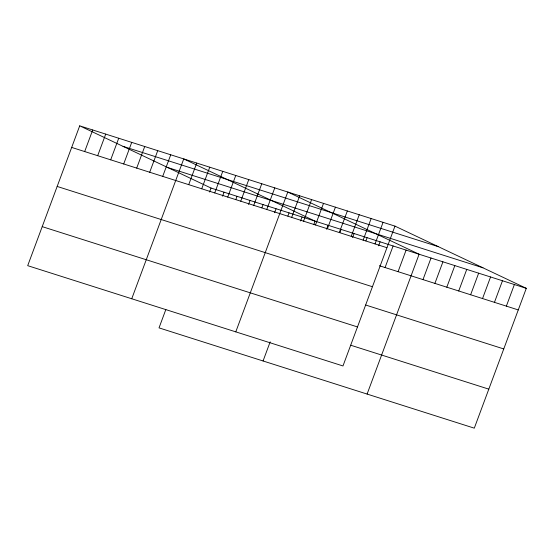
<?xml version="1.0" encoding="UTF-8"?>
<svg xmlns="http://www.w3.org/2000/svg" width="554" height="554" viewBox="0 0 554 554"><rect width="100%" height="100%" fill="white"/><g stroke="black" fill="none" stroke-linecap="round" stroke-linejoin="round"><path stroke-width="0.83" d="M79.707 125.834L27.7 265.664L342.974 365.959L394.974 226.122L79.707 125.834L211.026 188.041L526.3 288.336L474.293 428.166L159.026 327.878L165.854 309.513M84.679 151.554L92.712 129.968M97.684 155.688L105.717 134.103M110.689 159.829L118.722 138.244M123.694 163.963L131.727 142.378M136.7 168.104L144.726 146.519M149.705 172.239L157.731 150.653M162.71 176.373L170.736 154.788M131.741 298.765L183.741 158.929L315.067 221.136L313.876 224.335M188.72 184.648L196.746 163.063M201.725 188.789L209.751 167.204M209.544 192.044L211.026 188.041M214.73 192.924L222.756 171.338M222.549 196.178L224.031 192.183M227.736 197.058L235.762 175.473M235.852 199.516L237.036 196.317M240.741 201.199L248.767 179.614M248.559 204.454L250.041 200.458M253.746 205.333L261.772 183.748M261.862 207.792L263.046 204.592M266.751 209.474L274.777 187.889M274.569 212.729L276.051 208.726M235.782 331.86L287.782 192.023L419.108 254.238L367.101 394.067M287.865 216.06L289.056 212.868M291.667 217.397L299.693 195.811M300.58 220.998L302.062 217.002M303.578 221.184L311.604 199.599M263.067 360.973L270.179 341.846M315.489 224.972L323.515 203.387M326.583 229.273L328.072 225.277M327.4 228.76L335.426 207.175M339.304 232.548L347.337 210.97M339.886 232.611L341.077 229.411M351.215 236.343L359.248 214.758M352.593 237.548L354.082 233.553M363.126 240.131L371.152 218.546M365.896 240.886L367.087 237.687M375.037 243.919L383.063 222.334M378.604 245.824L380.092 241.821M385.072 267.547L393.098 245.962M398.077 271.682L406.103 250.096M422.993 279.611L431.019 258.026M434.904 283.399L442.93 261.813M446.808 287.187L454.841 265.601M458.719 290.975L466.752 269.389M470.63 294.763L478.656 273.177M482.541 298.551L490.567 276.965M494.452 302.339L502.478 280.753M506.363 306.127L514.389 284.541M123.043 146.36L438.311 246.655M167.689 167.516L482.963 267.804M71.674 147.419L386.948 247.707M379.379 265.733L518.274 309.921M57.166 186.442L372.433 286.73M365.682 305.019L503.759 348.944M42.215 226.641L357.482 326.936M350.73 345.225L488.808 389.143M394.974 226.122L526.3 288.336"/></g></svg>
